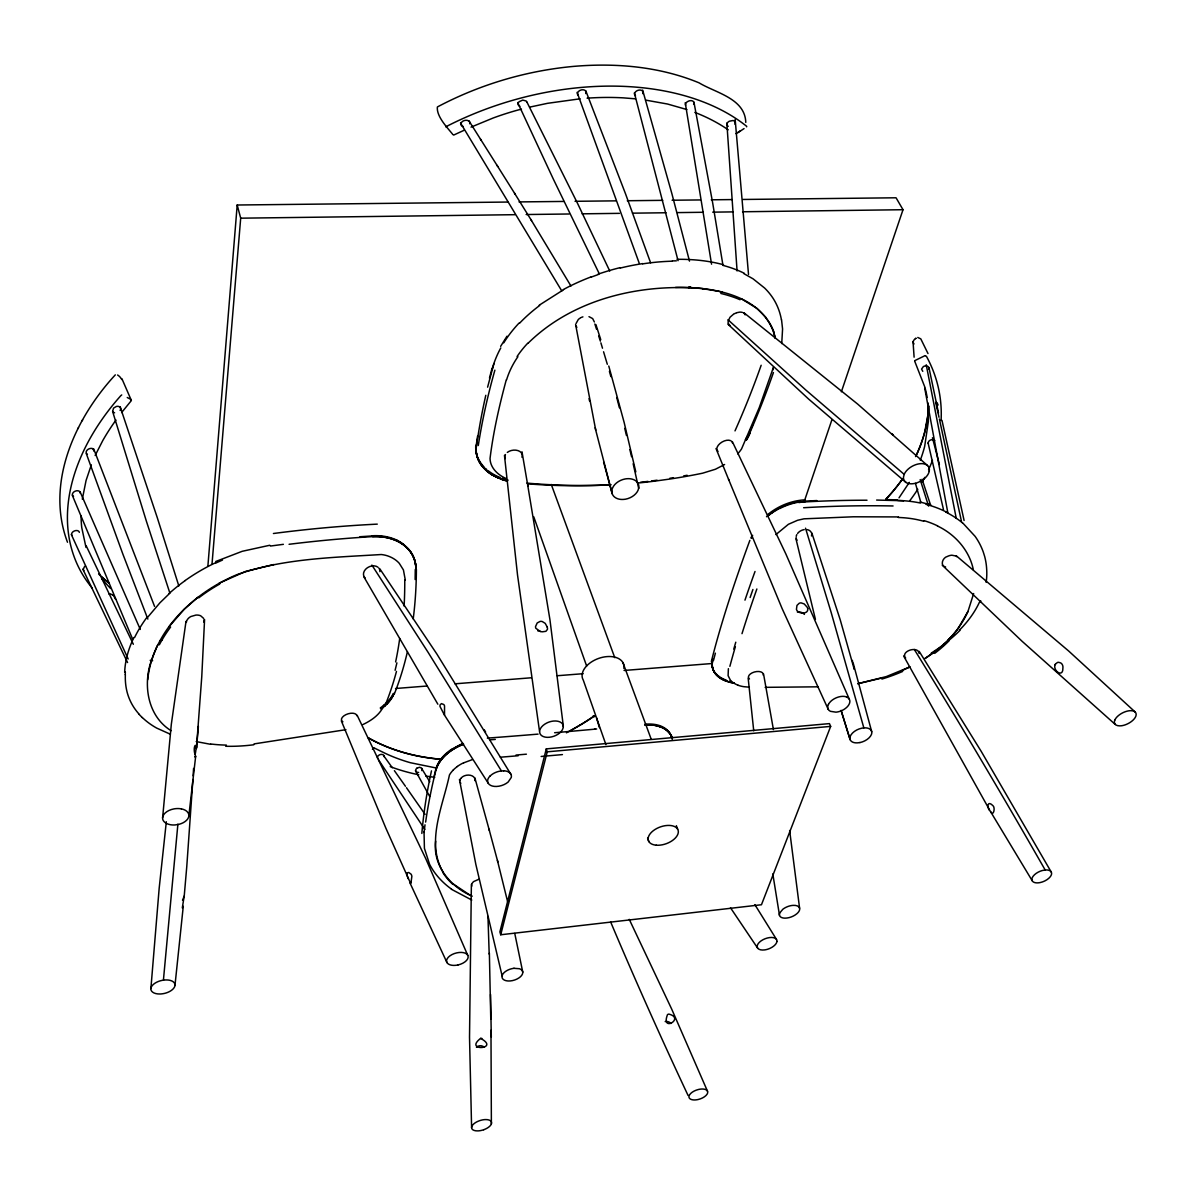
<?xml version="1.0" encoding="UTF-8"?>
<svg xmlns="http://www.w3.org/2000/svg" width="1196" height="1196" viewBox="0 0 1196 1196"><rect width="100%" height="100%" fill="white"/><g stroke="black" fill="none" stroke-linecap="round" stroke-linejoin="round"><path stroke-width="1.5" d="M483.722 1129.727A10.854 5.292 -16.3 0 0 489.897 1126.079A10.555 5.143 -16.3 0 0 491.377 1123.881L490.973 1030.249M853.884 668.071L840.16 619.588L811.77 532.788M415.132 579.522L415.266 569.475M471.374 884.322L469.52 1037.246L471.598 1127.649A9.777 4.754 -16.3 0 0 477.966 1130.893A10.316 5.023 -16.3 0 0 482.765 1130.041L483.722 1129.727M125.236 674.604L125.356 672.047M195.202 754.302C198.342 738.769 191.42 746.095 195.666 756.335L188.848 815.777M204.576 619.573L201.765 676.697L196.428 748.561M151.369 660.491C142.713 684.949 147.661 716.24 171.088 730.681M192.9 779.523L186.77 866.592L184.214 896.193L182.525 900.229M193.124 775.815L193.573 768.43M424.027 831.728L424.416 848.353L429.558 864.245A122.799 82.584 -12.3 0 0 436.136 874.515A123.068 83.122 -13.5 0 0 441.683 880.779A123.278 84.333 -16 0 0 451.58 889.166M150.89 988.554L159.173 888.284L166.319 821.757M162.611 817.825L171.312 724.328L186.008 621.367M207.895 566.037L237.197 205.009L507.837 202.049M453.284 770.03L452.387 770.972A30.349 20.855 -8.1 0 0 449.427 775.038C442.983 805.895 425.477 842.492 443.208 872.467M211.991 564.333L240.695 218.18L237.197 205.009M196.488 748.023L198.386 726.45M183.96 896.955L184.199 896.073L182.3 907.913M183.272 906.269L174.975 985.429M435.673 841.192C432.474 865.545 450.832 887.193 472.241 896.178M781.736 343.566L782.573 329.035L781.556 319.795M147.676 679.791C152.744 630.83 193.603 592.827 237.017 574.618C283.048 558.487 333.056 557.515 381.285 554.525A34.28 25.804 -24.8 0 1 387.474 555.841L388.879 556.349A38.691 28.898 -23.9 0 1 394.067 558.936A38.108 28.39 -23.4 0 1 399.3 563.361L403.426 569.954L405.295 580.045M424.042 832.461L425.014 824.792M539.59 731.788L517.524 574.992L504.458 455.362M1054.842 665.395C1053.497 671.405 1063.124 677.624 1062.87 668.37C1063.349 665.918 1062.168 662.838 1059.417 662.524C1057.189 660.745 1053.93 666.74 1055.276 664.258M476.412 446.033L476.412 446.003A54.762 37.495 -9.7 0 0 507.478 480.956M476.217 445.375L477.593 436.002M82.315 499.151L86.067 480.478L91.33 464.855M919.141 653.465C918.289 645.362 899.945 651.192 905.656 658.069M990.677 811.845C993.502 816.988 995.595 807.345 992.8 805.536C986.939 799.69 986.73 808.391 990.423 811.411L1032.208 880.734A11.257 5.606 -24.3 0 0 1035.093 882.663A10.914 5.427 -24.3 0 0 1040.176 882.558A10.136 5.038 -24.3 0 0 1050.223 876.788A10.704 5.322 -24.3 0 0 1051.583 873.708L1051.583 873.155A11.257 5.606 -24.2 0 0 1048.444 870.195A10.943 5.457 -24.3 0 0 1045.184 870L1042.359 870.509A10.121 5.038 -24.3 0 0 1033.254 876.085A10.719 5.337 -24.3 0 0 1031.924 879.733L1032.208 880.734M491.377 1123.881L491.526 1122.356A9.747 4.739 -16.4 0 0 485.232 1119.576A10.33 5.023 -16.4 0 0 479.432 1120.742L477.593 1121.489A10.854 5.277 -16.4 0 0 473.227 1124.419A10.51 5.113 -16.4 0 0 471.583 1127.664M926.153 425.881L926.795 422.607A218.165 162.641 -10.9 0 0 928.694 406.132M973.649 593.545L967.968 611.455L958.37 628.035M195.666 756.335L195.292 757.337L194.873 756.605M728.095 321.111L730.038 317.224L733.447 314.264M913.325 341.338L913.161 342.534A4.44 3.199 -34.4 0 1 916.136 338.199L915.493 338.603M395.114 670.313L396.893 662.853M728.379 668.684L728.11 675.665L730.412 680.195A34.026 18.209 -14.7 0 0 734.09 683.245A34.564 18.389 -14.4 0 0 737.932 685.159M433.744 777.759L435.688 769.761A46.599 32.202 -7.8 0 1 446.272 753.345A47.078 32.083 -9.2 0 1 452.312 748.801M487.609 387.175L493.903 363.539A150.532 106.22 -10.6 0 1 500.78 347.931M712.592 659.624L712.547 659.818A47.93 26.462 -16.7 0 0 712.966 669.132L713.01 669.267A47.9 26.417 -16 0 0 713.922 671.21L713.982 671.345A47.436 26.252 -14.6 0 0 734.389 683.11M546.288 748.89L499.883 931.908L500.72 934.764L761.463 904.744L830.667 726.391L829.441 723.61L546.288 748.89L547.245 751.821L500.72 934.764M713.519 660.356L715.387 653.18M489.478 378.086L492.079 368.159M506.267 379.85C499.285 405.668 493.32 431.891 490.046 458.442C490.151 467.83 497.94 475.021 506.058 478.475M638.664 488.372L637.991 490.42A13.47 9.164 -21.9 0 1 625.628 499.166L624.297 499.345A14.337 9.762 -21.9 0 1 618.108 498.882A15.07 10.271 -21.9 0 1 613.055 495.428A14.651 9.972 -21.9 0 1 612.247 488.835L612.651 487.804A13.5 9.194 -21.9 0 1 625.089 478.968A14.262 9.718 -21.9 0 1 632.639 479.282A15.025 10.226 -21.9 0 1 637.662 482.795A14.696 10.002 -21.9 0 1 638.679 488.372L633.162 463.719M776.952 941.431L776.623 942.598A10.689 5.532 -20.6 0 1 770.299 948.204A10.345 5.352 -20.6 0 1 764.558 949.923A10.181 5.262 -20.6 0 1 757.188 946.126A10.555 5.457 -20.6 0 1 771.45 937.455A10.151 5.247 -20.6 0 1 776.937 941.431M733.776 649.084L735.779 642.207M737.693 453.837A34.535 19.734 -30.3 0 0 741.55 448.919L759.266 407.567L773.513 367.142M576.068 323.488L578.266 319.556A9.164 6.533 -13.5 0 1 580.374 317.986M492.289 368.861L493.918 363.569M203.903 622.219L204.112 619.633M772.616 370.177L773.319 367.934M929.232 471.239A13.096 8.327 -27.6 0 0 922.953 463.704A13.814 8.776 -27.5 0 0 916.854 464.332L915.583 464.736A14.546 9.239 -27.5 0 0 906.762 470.491A14.143 8.985 -27.5 0 0 904.191 474.378L903.458 477.264A13.066 8.297 -27.5 0 0 909.962 483.752A13.844 8.806 -27.5 0 0 917.257 482.721L919.724 481.674A14.546 9.254 -27.5 0 0 926.033 477.025A14.098 8.955 -27.5 0 0 929.247 471.239M804.28 501.393L831.803 420.08M841.371 391.795L903.01 209.719L896.058 197.789L743.015 199.463M750.131 597.492L752.912 589.479M411.005 882.588L411.858 876.429A5.038 3.513 -84.7 0 0 411.14 874.231L408.763 872.482L407.163 872.886A4.799 2.467 54.1 0 0 406.73 873.992M513.951 968.312L519.438 968.73A11.093 5.92 -17 0 1 522.458 974.007A10.629 5.681 -17 0 1 506.058 980.705A11.123 5.935 -17 0 1 502.111 975.816L502.604 974.531A10.644 5.681 -17 0 1 507.896 970.076A10.45 5.576 -17 0 1 512.89 968.476A10.644 5.681 -17 0 1 514.056 968.282M914.656 361.087L924.777 386.936A173.659 128.331 -11.8 0 1 927.169 397.491M749.234 432.982L752.493 425.372M980.78 600.885L980.137 602.365M749.488 433.61L749.503 433.58A1982.161 1248.759 1.7 0 0 773.438 372.524M745.781 122.381C745.003 98.401 715.686 92.929 699.092 82.853C659.534 66.483 615.761 62.745 573.407 66.408C525.986 70.788 479.447 84.647 437.362 106.967C436.361 116.251 446.93 127.18 452.551 134.146M383.916 705.281C380.268 714.446 371.597 720.426 362.986 724.507M915.553 456.603L917.84 451.714M115.309 374.856C74.989 418.436 45.209 483.274 67.499 542.251M155.644 649.264L157.827 644.734M95.157 455.497L102.736 440.636A217.104 146.555 -27.6 0 1 115.982 420.065M967.968 611.455C959.087 631.443 942.807 647.126 924.583 658.727M78.024 428.542L78.473 427.675M82.15 420.723L82.599 419.901M779.717 912.982L782.842 909.259A10.914 5.726 -21.1 0 1 788.089 906.433A10.824 5.681 -21.1 0 1 793.083 905.372A10.39 5.442 -21.1 0 1 799.69 909.394A10.495 5.502 -21.1 0 1 796.865 913.714A10.854 5.696 -21.1 0 1 786.968 918.02L785.039 918.154A10.39 5.442 -21.1 0 1 779.956 916.3A10.196 5.352 -21.1 0 1 779.508 913.624A10.39 5.442 -21.1 0 1 779.702 912.937M909.349 482.362L899.003 497.85M500.631 346.362L506.984 336.226M168.98 626.764L184.184 609.287L197.923 597.267M147.557 617.405L159.905 602.829L169.428 593.59M775.905 534.582L788.403 524.297L797.553 520.29L803.966 518.825L853.271 516.792L898.48 516.926M948.009 640.129L951.209 636.78M527.885 343.416C573.108 298.716 640.862 283.123 702.785 288.625M372.434 749.324L373.825 748.038M381.868 708.555L387.19 703.711M445.854 126.926L446.601 126.387A240.426 153.791 -16.4 0 1 746.693 126.328L746.648 126.836M121.738 394.934L120.751 395.741A228.899 154.643 -27.6 0 0 92.271 588.148M539.217 305.204L563.555 289.716M933.478 652.627L925.151 658.368M944.122 644.614L931.206 653.151M736.003 133.668L740.1 130.947M737.962 132.636L744.047 128.6M771.988 512.86L779.643 508.24M594.591 729.052L595.429 728.678M724.612 464.511L715.417 469.251L702.71 473.168A725.972 642.641 59.5 0 1 669.85 479.043L658.757 480.583A705.431 626.435 63.3 0 1 638.036 483.02M667.622 1014.358C660.102 1033.045 685.801 1018.2 668.654 1014.044M416.746 768.251L419.602 767.249L421.874 768.355A3.319 2.467 -20.6 0 1 421.784 770.598M570.627 730.592L574.065 728.693A210.406 164.33 -24.1 0 0 579.97 725.15L566.426 732.834M452.447 748.905L459.399 745.123A47.406 31.29 -10.4 0 1 463.121 743.464M219.122 583.229L245.658 571.389L273.869 564.527M734.075 313.89L736.332 312.859M909.394 667.114L886.236 676.607L858.19 683.589M910.021 666.86L901.993 670.612M410.587 883.336L385.919 828.29L341.338 720.889M464.362 130.155L453.747 135.043A1.764 1.719 60.3 0 1 453.269 134.834L453.06 134.685M914.955 360.549L925.076 355.631M471.015 127.135L493.096 118.03A195.292 126.372 -16.4 0 1 518.212 109.972L521.471 109.165M215.968 562.957L222.486 560.057M463.734 762.824L472.3 759.624M215.699 561.507L242.19 551.311L269.788 545.256M463.286 743.837L463.031 743.942A46.928 32.098 -10.6 0 0 435.897 770.299A972.752 593.291 -22.1 0 0 425.641 822.086M590.929 277.203L598.179 274.572M736.781 312.709L739.532 312.156A8.776 5.487 -28.6 0 1 742.522 312.485M881.542 678.102L857.652 683.753M480.613 1038.397C463.211 1051.762 500.915 1049.266 480.613 1038.397L481.868 1038.412M529.649 107.132L547.529 103.319L580.12 98.805M478.744 879.329L473.706 881.542A7.879 5.098 -11.8 0 0 471.792 884.278L471.792 886.176M683.634 475.933L687.117 475.26M345.928 729.68L254.015 743.912M859.939 742.581A11.362 6.458 -23.5 0 0 871.421 734.494A11.526 6.563 -23.5 0 0 871.241 730.487A11.915 6.787 -23.5 0 0 863.841 727.886L861.733 728.2A11.302 6.443 -23.5 0 0 851.029 734.852A11.766 6.698 -23.5 0 0 859.954 742.522M270.386 546.049L283.377 544.33M690.361 287.19L688.253 287.444A5.472 3.453 -16.1 0 0 690.78 287.07M163.418 980.152L165.781 979.943A11.571 6.354 -11.6 0 1 174.9 984.114L174.99 984.757A12.319 6.757 -11.5 0 1 173.779 988.15A12.962 7.116 -11.5 0 1 169.159 991.738A12.588 6.907 -11.5 0 1 161.311 993.921L160.144 993.996A11.601 6.354 -11.5 0 1 150.98 989.869A12.259 6.728 -11.6 0 1 152.056 985.833A12.917 7.086 -11.6 0 1 156.706 982.215A12.618 6.922 -11.6 0 1 163.418 980.152A3967.401 12.124 -84.9 0 1 177.89 824.179M852.18 660.371L852.688 661.328M547.245 751.821L830.667 726.391M516.014 755.05L526.404 754.183M395.517 688.507L427.107 686.011M454.973 683.813L531.159 677.788M557.172 675.74L583.185 673.692M624.058 670.463L711.396 663.571M490.211 739.816L495.294 739.427M359.921 536.735L372.434 535.928M805.117 501.124L816.853 500.556M490.136 776.01A12.453 7.475 -17.3 0 1 496.818 771.973A12.394 7.445 -17.3 0 1 501.408 770.942L503.74 770.867M817.929 686.818L765.141 687.341M672.421 260.907L676.353 260.833M240.695 218.18L514.953 214.682M526.15 214.533L569.057 213.994M582.123 213.83L619.423 213.351M632.49 213.172L666.067 212.753M677.265 212.604L703.383 212.275M712.711 212.155L733.238 211.886M742.567 211.767L903.01 209.719M519.034 201.915L563.839 201.436M575.037 201.302L616.09 200.853M627.287 200.734L662.748 200.345M672.092 200.24L700.079 199.941M711.276 199.807L731.817 199.583M917.766 337.466L920.785 338.857L928.006 353.568M675.516 287.429C713.025 286.487 765.455 295.292 775.337 338.378M876.623 500.063L903.608 500.735L897.628 500.436M886.087 499.599L897.419 499.853M749.399 687.177L743.942 686.698A30.573 16.041 -13.6 0 1 738.993 685.562L737.902 685.188M374.288 748.023L381.793 751.671A194.948 151.429 -24.2 0 0 410.407 762.719L436.465 768.041M635.495 98.834L623.37 97.863A216.356 138.796 -16.5 0 0 587.087 98.177M645.616 100.105L667.503 104.022L686.923 109.569M210.586 744.301L196.204 741.58M716.853 290.867L722.16 292.108M151.159 660.312L152.639 660.67A5.083 3.005 -22.1 0 0 150.173 660.327M588.985 316.656L592.648 318.57L594.367 321.978M920.113 502.021L930.802 504.891M945.632 567.024C939.593 565.723 942.657 557.515 947.382 556.454A8.671 6.025 -25.9 0 1 951.867 555.213L955.798 555.976A7.774 5.382 -25.5 0 1 956.755 556.663M694.816 112.409L697.791 113.56A228.032 145.733 -16.4 0 1 728.2 129.796M169.996 734.06L156.736 728.11A142.698 85.992 -22.5 0 1 142.324 717.525M471.792 900.035L451.43 889.286M925.569 355.795L926.511 356.453A215.803 159.726 -10.9 0 1 941.088 420.544M463.286 126.567L461.805 125.894A4.336 3.035 -15.2 0 1 461.372 122.56L462.389 121.514A4.649 3.244 -15.2 0 1 467.86 120.542L469.071 121.245A4.336 3.035 -15.2 0 1 469.654 123.756M741.326 298.776L756.978 308.374L765.814 317.314M492.034 474.722L499.3 478.37M470.163 895.221L453.224 883.994M937.455 525.986C955.126 534.328 969.522 550.474 973.38 569.909M743.912 273.675L753.076 278.832L764.603 288.027A152.385 93.707 -24.1 0 1 773.393 298.806A152.176 93.796 -26.5 0 1 777.579 306.819A151.862 93.438 -27.6 0 1 781.422 319.84M127.254 397.506L130.738 399.359M730.233 325.626L729.111 324.804M368.129 737.768L370.895 739.337A196.682 153.507 -24.1 0 0 402.2 752.075A194.335 151.653 -24.1 0 0 423.429 756.993A197.534 154.254 -24.2 0 0 440.935 759.221M519.826 106.235L518.66 105.457A4.41 3.095 -17.1 0 1 519.139 101.705L522.772 100.075L526.15 101.017A4.425 3.095 -17.1 0 1 526.763 101.989M743.897 312.724L857.652 404.069L927.528 465.558M906.105 482.496L808.631 399.075L727.841 324.116M956.142 555.677L1068.596 650.953L1135.318 712.143M904.191 474.378L805.88 390.075L727.945 319.736M1115.27 724.447L1022.072 641.265L942.254 565.215M87.413 454.33L86.501 453.523A4.231 2.975 -22.2 0 1 87.951 449.427A4.231 2.975 -22.2 0 1 93.153 448.859M891.827 433.685L893.188 434.91M962.496 522.697L975.129 536.376A131.455 90.776 -16.3 0 1 983.306 552.118L984.622 556.319A130.484 89.864 -13.1 0 1 986.67 569.176A129.617 89.506 -10.8 0 1 986.162 582.377M594.696 716.598L594.382 716.299A3.797 0.942 59.2 0 0 593.844 715.956A3.827 0.942 59.3 0 0 593.395 716.135L593.395 716.688A220.856 172.538 -24.1 0 1 580.15 725.18M98.625 574.005L103.379 578.475A244.971 167.305 -27.5 0 0 108.388 582.721M922.774 371.343L921.578 369.071L923.327 366.619A3.693 2.721 -17.3 0 1 927.319 366.14L928.29 366.753A3.962 2.915 -17.3 0 1 928.814 369.13M715.118 672.855L718.676 676.338M110.63 588.537L103.783 581.211A184.064 124.01 -26.8 0 1 101.57 578.475M669.969 733.582L666.531 730.038A46.21 27.314 -28.5 0 0 661.911 727.392L656.395 725.598A46.345 26.82 -26.8 0 0 644.674 725.015M139.229 714.475L142.234 717.585M93.034 448.874L94.11 451.281M483.498 467.382L481.106 464.676A54.298 37.599 -8 0 1 476.292 445.375M444.523 715.148L444.538 705.864A5.487 3.274 -82.6 0 0 443.761 704.504L441.414 703.622L440.113 704.907A5.218 2.841 54.8 0 0 440.023 706.522L444.404 714.984L488.327 783.335M383.602 755.618L392.288 767.727M728.827 324.49L728.02 322.173M394.381 770.658L405.459 786.28M406.461 787.701L425.118 814.416M113.231 595.264L109.972 593.739A3.797 2.482 -22.6 0 0 108.911 593.993M203.694 618.452L200.674 615.791A9.628 6.952 -18.2 0 0 195.92 615.073L190.882 616.523A8.566 6.159 -18.4 0 0 188.206 618.556A8.372 5.995 -18.7 0 0 186.352 622.413M379.865 568.892L436.989 654.212L511.066 774.589M757.681 948.174L730.502 907.779M424.849 829.426L378.504 759.789M371.896 565.08L428.138 652.403L501.408 770.942M919.186 651.372L981.258 751.447L1051.299 872.138M480.478 139.155L497.73 166.468M468.996 120.901L481.136 140.186M497.028 165.347L515.237 194.305M530.815 219.436L570.941 285.994M561.791 290.957L460.49 122.934M514.489 193.139L531.562 220.632M754.87 904.654L776.473 939.383M421.65 768.445L429.768 781.795M437.841 704.175L363.883 576.846M596.565 717.899L599.42 727.661M484.32 729.874L485.606 732.057M83.87 570.552L83.212 569.431L84.363 566.859A3.947 2.616 -22 0 1 85.514 566.082M989.6 810.006L903.623 655.976M415.401 770.673L429.723 796.491M113.037 594.562L115.593 599.301M526.943 102.109L577.504 203.29L609.766 271.044M599.301 273.824L553.285 178.996L517.659 102.512M127.553 662.539L82.853 569.147M732.46 441.877L785.832 553.898L849.339 699.256M357.185 715.328L425.851 858.863L467.756 955.365M86.247 545.929L133.339 644.285M629.26 919.35L671.689 1009.095L707.524 1091.275M128.166 658.996L71.297 534.448M446.945 962.511L409.899 882.768M828.29 709.452L782.064 608.45L728.514 479.222M131.126 399.927L131.231 400.152A1.659 1.465 38.2 0 1 131.336 400.6L124.743 408.703A217.104 146.555 -27.6 0 0 121.633 412.56M80.087 491.795L140.291 629.425M132.592 639.053L72.298 495.264M131.231 400.152L121.962 378.818M408.015 878.582L406.73 873.992M716 448.515L728.887 480.119M93.617 448.709L154.568 606.402M147.856 619.08L122.859 554.092L86.306 453.613M585.786 90.806L625.508 193.767L650.594 262.761M639.202 263.15L577.1 92.361M622.937 662.614L651.117 738.979M551.281 484.455L614.774 657.68M676.353 825.659L677.639 829.157M533.745 516.777L586.638 666.023M647.619 838.097L648.86 841.61M605.924 744.645L583.274 680.105A21.752 13.604 -19.8 0 1 600.646 657.77A21.752 13.604 -19.8 0 1 623.908 668.489M120.153 406.745L157.199 517.42L178.832 585.95M169.892 593.141L146.435 521.351L112.588 411.379M922.086 479.252L930.413 504.592M595.907 324.579L600.766 339.694M920.187 479.596L928.574 506.117M594.861 323.981L596.505 329.139M598.703 335.986L600.347 341.144M805.536 528.198L831.22 612.651L863.841 727.886M841.072 710.364L850.162 739.771M841.177 710.708L849.967 739.143M85.992 547.439L81.747 527.586A205.682 139.02 -27.3 0 1 81.074 515.76M773.558 331.501L775.262 338.005M600.885 342.848L602.5 348.215M603.561 351.774L607.314 364.272M547.32 627.212L545.212 623.37L542.281 621.546A5.352 5.038 57.2 0 0 540.099 621.427L537.198 622.952L535.539 626.584A5.621 4.709 -22.2 0 0 535.853 628.289L540.308 631.503A5.965 2.945 12.2 0 0 542.55 631.787L545.914 631.309L547.424 629.395A5.576 3.244 55.3 0 0 547.26 627.197M915.448 483.348L920.785 502.245M642.641 90.104L671.883 193.662L689.494 261.132M608.779 366.021L624.163 422.517L635.809 471.912M678.057 260.713L634.358 92.914M609.407 371.373L610.872 376.605M489.403 830.607L474.917 777.983M853.062 662.629L871.705 731.698M377.697 758.443L377.458 757.561A3.319 2.482 -19.6 0 1 378.579 755.424L379.685 754.751A3.543 2.661 -19.6 0 1 383.632 755.199L384.14 756.007A3.319 2.482 -19.6 0 1 384.215 756.769M575.605 324.535L595.743 430.201L611.963 492.812M497.416 860.417L507.582 901.545M603.591 462L612.203 493.739M489.015 829.187L497.835 861.957M932.446 437.721L939.398 464.511M616.732 397.52L619.408 407.806M815.433 619.408L795.998 538.977M502.096 975.816L475.844 864.394L459.443 779.478M624.746 428.392L626.45 435.464M629.858 449.606L631.563 456.663M943.48 509.571L928.081 442.924M941.985 420.409L964.096 520.484M935.795 402.888L939.01 417.24M939.398 419.034L961.494 521.576M929.023 367.949L938.516 413.098M589.03 398.552L589.523 400.914M595.219 427.734L595.743 430.201M514.758 933.433L522.772 972.154M807.763 608.734C808.586 613.877 800.423 614.086 797.657 611.335A5.397 4.814 -24.5 0 1 796.446 609.302L796.97 605.415L799.167 603.307A5.158 4.709 62.6 0 1 801.156 602.889L804.22 603.95L807.091 607.12A5.412 2.87 48 0 1 807.763 608.734M926.227 364.765L956.277 518.451M947.845 512.845L924.717 388.117M693.949 102.183L712.652 202.782L722.967 265.333M711.56 264.196L685.233 102.707M789.644 830.532L799.601 908.272M763.541 673.901L773.423 729.575M527.675 484.933L549.951 619.782L563.301 725.852M521.994 451.804L527.885 486.114M772.81 873.887L779.493 915.344M789.808 831.504L789.913 832.79M938.083 405.025L937.111 402.798A3.693 2.676 -16.8 0 0 936.049 402.364M753.734 730.816L748.158 678.147M735.151 119.346L748.517 274.437M737.08 270.939L726.839 123.024M196.503 747.53L196.413 746.289M913.086 342.325L914.103 357.17M927.902 402.843L928.395 421.351L924.687 446.287A193.438 142.892 -11.2 0 1 920.262 460.236M487.953 916.42L489.194 954.124M489.373 953.182L490.779 1019.261M490.539 994.459L491.302 1036.917M112.693 411.215L113.56 408.105L116.386 406.461A4.096 2.93 -23.1 0 1 119.51 406.834L120.348 407.687A4.395 3.14 -23.1 0 1 120.108 410.482M415.924 569.057L415.924 568.788A53.073 39.109 -21.9 0 0 372.659 536.615A932.701 555.632 -20.5 0 0 289.073 544.285M181.373 808.885A13.59 8.223 -11.1 0 0 173.883 808.915A12.648 7.654 -11.1 0 0 162.925 816.195A13.335 8.073 -11.1 0 0 163.06 820.142L163.463 820.86A14.038 8.492 -11.2 0 0 170.176 824.672A13.649 8.252 -11.2 0 0 175.079 824.941L178.892 824.343A12.603 7.625 -11.2 0 0 188.519 817.391A13.35 8.073 -11.1 0 0 188.041 812.757L186.935 811.441A14.038 8.492 -11.1 0 0 181.373 808.885M411.005 882.409A5.397 0.777 -80.7 0 1 410.602 883.261M139.334 714.416A141.591 86.486 -25.4 0 1 131.934 704.175A140.62 86.007 -27.5 0 1 127.18 692.409A139.947 85.26 -28.7 0 1 125.356 674.574M215.788 562.643A142.623 102.198 -21.4 0 0 196.951 572.764A142.907 100.972 -21.6 0 0 185.201 580.509M169.174 593.44A143.101 98.012 -22.4 0 1 185.245 580.553M134.58 637.528A141.696 89.79 -25.8 0 1 146.959 617.285M124.683 672.212A140.366 86.994 -27.3 0 1 133.862 637.543M372.39 536.167A53.087 39.259 -20.8 0 1 415.999 568.728M372.464 535.763A52.564 39.812 -25 0 1 397.236 540.353M273.421 533.506A929.726 566.082 -20.9 0 1 377.278 524.132M372.659 536.69A52.938 38.945 -23.7 0 1 410.961 552.462L411.125 552.642A53.446 39.393 -21.9 0 1 412.725 555.393L412.829 555.602A53.491 39.393 -21 0 1 415.879 568.803A53.461 39.498 -19.6 0 0 412.725 555.333A53.491 39.573 -20.9 0 0 408.897 549.442L403.665 544.449A53.102 39.722 -23.6 0 0 397.251 540.338M416.387 569.341A631.877 352.656 51.8 0 1 413.218 618.885M407.417 651.7A631.877 352.656 51.8 0 1 394.381 693.844M393.379 693.411A50.382 25.37 -16.6 0 1 380.238 708.017M394.172 693.366A50.77 28.39 -14.4 0 1 387.355 703.741M393.634 693.889A50.396 26.267 -17.1 0 1 380.941 708.72M393.723 693.889A50.411 26.551 -17 0 1 381.061 708.869M162.387 639.77A5.113 2.721 -19.8 0 1 160.219 640.488M404.756 579.716A649.279 355.332 52.1 0 1 404.113 606.088M399.703 638.515A628.289 352.312 50.2 0 1 395.622 661.911M396.474 671.405A645.212 359.353 51.3 0 1 384.843 706.103M226.403 745.108A119.002 63.567 -16.1 0 1 210.84 744.002M253.821 744.764A117.567 62.177 -15.9 0 1 225.685 746.259M151.533 660.476A131.276 80.566 -28.1 0 1 155.839 649.249M159.352 644.764A138.003 84.811 -27.9 0 1 170.594 627.063M198.715 597.88A124.01 85.604 -22.6 0 1 219.705 584.037M378.833 568.085A8.551 6.414 -24.8 0 1 379.88 571.658M365.258 578.012A8.551 6.414 -24.8 0 1 364.406 577.115M364.062 576.577A8.551 6.414 -24.8 0 1 367.381 567.756A8.551 6.414 -24.8 0 1 377.906 567.188M342.908 721.816A8.028 4.201 -17.4 0 1 341.652 720.59M341.503 720.201A8.028 4.201 -17.4 0 1 348.23 713.758A8.028 4.201 -17.4 0 1 356.901 715.746M503.68 770.792A11.945 7.176 -17.3 0 1 510.273 773.319M510.303 773.393A11.691 7.027 -17.3 0 1 511.38 776.727A11.945 7.176 -17.3 0 1 511.23 777.52L508.18 782.005A12.528 7.52 -17.3 0 1 496.49 786.46A11.915 7.161 -17.3 0 1 490.061 775.98M71.984 535.434A4.051 2.736 -21.7 0 1 74.391 530.949A4.051 2.736 -21.7 0 1 79.34 532.384M73.539 496.4A4.111 2.841 -21.8 0 1 74.929 491.272A4.111 2.841 -21.8 0 1 80.267 493.23M114.607 412.799A4.096 2.945 -23.1 0 1 113.5 412.291M108.716 582.871A244.806 167.156 -27.5 0 1 103.349 578.356A234.012 159.771 -27.5 0 1 101.511 576.711M117.582 375.006A4.963 2.003 47.7 0 1 120.99 378.265M121.394 378.908A4.963 2.003 47.7 0 1 121.723 379.506M539.605 731.788A12.005 7.34 -18.5 0 0 547.095 737.349A12.483 7.639 -18.5 0 0 563.241 726.63M539.785 730.233A12.648 7.744 -18.5 0 1 546.736 723.027A12.229 7.49 -18.5 0 1 553.628 721.039A12.05 7.37 -18.5 0 1 563.331 726.6M537.751 630.83A6.174 4.44 20.1 0 1 540.398 631.428M478.28 445.54A1267.79 714.999 -25.5 0 1 494.89 370.147M508.031 480.089A54.792 37.898 -6.4 0 1 502.006 478.236M500.078 477.503A54.792 37.898 -6.4 0 1 488.207 470.746M486.772 469.565A54.792 37.898 -6.4 0 1 485.412 468.339M484.126 467.053A54.792 37.898 -6.4 0 1 475.769 445.39M507.508 480.792A54.747 37.644 -8.6 0 1 476.158 446.033M598.015 274.183A150.756 90.089 -16.3 0 1 620.171 267.635M563.376 289.537A151.817 95.441 -16 0 1 590.824 276.994M620.246 268.068A149.829 86.127 -16.2 0 1 642.73 263.598M642.701 263.868A149.156 83.75 -15.9 0 1 672.302 261.191M503.74 342.818A151.13 105.711 -11.7 0 1 519.064 323.055M519.542 323.249A151.892 103.409 -13.6 0 1 539.65 305.503M722.833 265.348A150.875 89.087 -18.4 0 1 744.361 273.331M677.041 259.323A149.485 86.142 -16.9 0 1 723.475 264.735M749.668 432.952A53.671 33.099 -29.3 0 1 748.965 434.611M748.173 436.286A53.671 33.099 -29.3 0 1 746.319 439.65M761.164 365.258A1974.447 1247.727 0.7 0 1 735.002 430.889M746.304 440.203A53.656 32.591 -28.9 0 0 749.728 433.595A53.506 31.619 -28.5 0 1 746.229 440.143M673.438 477.697A703.831 624.432 60.4 0 1 669.82 478.28M657.097 480.194A703.831 624.432 60.4 0 1 651.626 480.927M647.963 481.39A703.831 624.432 60.4 0 1 640.622 482.242M610.992 484.739A703.831 624.432 60.4 0 1 527.899 483.842M610.603 484.873A705.431 626.435 63.3 0 1 591.078 485.412L579.641 485.456A722.01 639.038 61.4 0 1 526.898 483.109M476.516 446.003A1275.684 724.447 -25.2 0 1 485.8 395.308M517.091 356.498A127.254 88.668 -10.9 0 1 527.63 343.312M506.581 379.865A125.819 87.981 -10.5 0 1 517.883 356.722M702.635 288.834A139.424 78.488 -16.7 0 1 716.688 291.047M720.829 293.454A146.525 82.718 -16.8 0 1 740.07 299.733M765.604 317.433A131.425 79.669 -24.9 0 1 773.692 331.442M743.688 313.053A8.97 5.636 -28.9 0 1 745.123 314.877M718.034 451.415A8.581 4.919 -29.9 0 1 719.932 443.537A8.581 4.919 -29.9 0 1 730.547 440.621M731.444 441.175A8.581 4.919 -29.9 0 1 732.4 442.834M507.313 452.417A8.806 5.995 -8.6 0 1 517.988 450.608A8.806 5.995 -8.6 0 1 521.919 457.201M505.175 458.621A8.806 5.995 -8.6 0 1 505.445 454.525M576.861 327.39A10.226 7.326 -13.2 0 1 576.263 326.179M581.181 317.538A8.925 6.354 -13.6 0 1 582.915 316.865M507.418 481.106A55.21 39.528 -11.8 0 1 501.199 479.237M491.975 474.767A55.046 38.616 -10.1 0 1 487.265 471.374M747.395 436.301A53.132 30.483 -30.5 0 1 745.437 439.59M846.544 697.014A12.124 7.056 -23.4 0 1 849.489 703.442L848.682 705.027A11.646 6.772 -23.5 0 1 842.358 710.334A11.437 6.653 -23.5 0 1 836.976 712.039A11.676 6.787 -23.5 0 1 835.869 712.158L830.413 711.321A12.244 7.131 -23.5 0 1 828.409 704.399M828.424 704.444A11.646 6.787 -23.5 0 1 846.589 696.924M797.373 612.053A5.965 4.365 16.6 0 1 804.415 614.4M578.012 95.232A4.455 3.095 -18.9 0 1 581.435 89.879A4.455 3.095 -18.9 0 1 585.726 93.557M635.539 95.874A4.425 3.035 -20.3 0 1 635.554 91.823A4.425 3.035 -20.3 0 1 641.011 90.163A4.425 3.035 -20.3 0 1 642.79 93.662M685.577 105.353A4.336 2.93 -21.4 0 1 687.401 101.69L688.971 100.942A4.35 2.93 -21.4 0 1 693.067 101.286A4.35 2.93 -21.4 0 1 693.605 104.261M734.897 124.175A4.216 2.781 -21.9 0 0 735.286 123.308L734.613 121.17L733.073 120.512L729.291 121.23A4.216 2.781 -21.9 0 0 726.914 124.444L727.243 125.46A4.515 2.975 -21.9 0 0 728.259 126.283M476.471 1047.337A4.993 4.141 5.7 0 1 484.26 1047.218M435.748 769.761A47.063 31.006 -10.5 0 1 463.6 744.136M421.844 833.448A970.808 600.063 -21.2 0 1 431.487 770.852M435.852 770.299A47.048 31.44 -10.6 0 1 463.345 744.286M596.669 728.992A481.435 33.025 -3.7 0 1 554.615 732.729M538.051 734.12A481.435 33.025 -3.7 0 1 487.34 738.126M645.018 724.223A46.001 27.254 -31.9 0 1 672.137 739.248M672.421 738.395A45.971 27.942 -29.2 0 0 645.197 724.94A45.956 27.672 -30.1 0 1 672.346 738.5M453.254 770.015A34.25 23.307 -9 0 1 457.41 766.487M457.365 766.457A33.742 22.844 -9.3 0 1 463.674 762.749M518.197 755.752A490.255 39.887 -3.8 0 1 500.377 757.203M562.434 754.586A474.184 27.822 -4.1 0 1 541.145 756.47M452.746 884.293A106.758 72.717 -15 0 1 442.909 872.587M461.252 777.908A7.565 5.203 -8.6 0 1 470.282 775.262A7.565 5.203 -8.6 0 1 474.887 780.644M460.834 783.32A7.565 5.203 -8.6 0 1 460.266 782.423M459.982 780.405A7.565 5.203 -8.6 0 1 460.864 778.372M669.939 733.596A45.583 27.119 -30.5 0 1 672.272 737.842M434.746 777.295A205.308 159.442 -24.2 0 1 425.821 776.04M418.794 774.769A205.308 159.442 -24.2 0 1 390.21 766.636M418.63 772.437A3.319 2.467 -20.6 0 1 415.864 771.106A3.319 2.467 -20.6 0 1 416.851 768.251M579.955 725.105A220.707 172.254 -24.1 0 0 593.306 716.583A3.827 0.957 59.6 0 1 594.681 716.554M439.321 759.146A195.157 152.475 -24.2 0 1 368.368 737.827M688.074 1095.476A4256.848 1759.495 44.3 0 1 610.603 921.862M665.185 1021.593A4.889 3.723 24.4 0 1 670.941 1023.447M914.327 649.488A2944.238 681.884 68.1 0 1 1045.184 870M853.929 668.086A5.532 3.394 75.7 0 1 853.795 669.057M803.637 507.732A848.442 525.104 -17.6 0 1 893.068 505.968M751.073 538.095A50.247 38.063 -25.9 0 1 751.671 536.346M767.548 514.729A50.247 38.063 -25.9 0 1 805.371 499.823M779.807 508.524A49.798 37.106 -25.5 0 1 805.072 501.393M798.898 502.574A49.769 36.493 -24.1 0 1 805.282 501.886A851.208 532.355 -17.8 0 1 867.01 500.227M798.898 502.275A49.769 36.717 -24.4 0 1 805.342 501.587M926.033 504.353A130.902 93.961 -24.7 0 1 945.991 511.843M903.608 500.72A130.409 94.529 -25.6 0 1 920.621 503.082M945.782 512.067A131.56 92.81 -22.3 0 1 962.346 522.802M959.954 630.382A130.543 87.144 -12.5 0 1 943.674 644.315M979.419 602.261A129.258 88.355 -11 0 1 959.446 630.143M730.382 682.213A47.556 26.058 -16.9 0 1 728.753 681.795M727.183 681.316A47.556 26.058 -16.9 0 1 717.241 675.74M716.359 674.843A47.556 26.058 -16.9 0 1 713.085 659.295M734.224 683.215A47.556 26.222 -16 0 1 712.906 659.788M711.351 661.523A540.248 85.977 -63.2 0 1 749.862 540.353M712.457 659.355A47.9 26.282 -17.8 0 0 712.846 668.773A47.93 26.282 -16.8 0 0 715.148 672.84M752.643 535.345A50.621 35.91 -27 0 0 751.477 538.11A50.262 37.48 -24.8 0 1 752.045 536.271M766.501 516.732A50.262 37.48 -24.8 0 1 798.928 501.647M729.874 666.336A552.552 82.225 -63.5 0 1 735.376 646.662M741.998 633.671A533.595 88.205 -62.3 0 1 756.874 588.985M744.959 600.153A547.783 86.396 -62.8 0 1 755.02 571.479M924.104 520.664A110.54 79.624 -24.9 0 1 937.559 525.866M898.301 517.479A109.314 78.996 -25.3 0 1 923.716 521.247M958.504 628.064A121.02 82.464 -10.2 0 1 951.358 636.825M949.205 640.637A127.613 86.755 -10.5 0 1 934.644 653.375M902.651 671.434A113.62 67.2 -15.1 0 1 881.886 679.059M749.488 678.984A7.58 4.022 -13.7 0 1 754.392 672.003A7.58 4.022 -13.7 0 1 763.212 675.097M811.606 533.521A8.103 5.995 -24.5 0 1 811.471 535.987M797.104 540.203A8.103 5.995 -24.5 0 1 796.117 537.512M796.222 536.286A8.103 5.995 -24.5 0 1 796.82 534.627M797.597 533.431A8.103 5.995 -24.5 0 1 804.205 529.619M807.151 529.634A8.103 5.995 -24.5 0 1 811.217 532.399M768.49 515.581A50.486 36.672 -25.8 0 1 772.048 512.92M731.085 681.556A47.093 24.757 -13.5 0 1 729.47 681.152M726.421 680.21A47.093 24.757 -13.5 0 1 723.625 679.089A47.586 25.609 -14.6 0 1 718.811 676.263M932.461 460.415A215.803 159.726 -10.9 0 1 928.545 469.729M924.762 477.354A215.803 159.726 -10.9 0 1 922.28 481.883M917.781 489.284A215.803 159.726 -10.9 0 1 909.693 500.825M928.41 443.641A3.648 2.616 -16.1 0 1 930.204 440.188A3.648 2.616 -16.1 0 1 934.749 440.412M885.862 499.195A204.337 152.191 -11 0 0 894.743 489.074A207.685 154.792 -11 0 0 902.666 478.714M917.81 451.699A199.448 148.483 -11.1 0 0 924.807 431.577L928.006 414.444A219.929 163.972 -10.9 0 0 928.724 405.967M913.191 342.519A229.647 171.222 -11 0 1 914.013 344M926.257 425.881A205.249 152.983 -10.9 0 1 916.51 454.899M902.233 479.417A205.249 152.983 -10.9 0 1 886.027 499.136M1114.792 720.142L1114.537 720.859A11.063 5.845 -26.7 0 0 1119.456 725.867L1121.37 725.778A12.065 6.384 -26.7 0 0 1127.574 723.849A12.349 6.533 -26.7 0 0 1133.031 720.142A11.706 6.189 -26.7 0 0 1135.991 715.746A11.078 5.86 -26.7 0 0 1131.147 710.678L1130.205 710.678A12.02 6.354 -26.7 0 0 1122.954 712.696A12.364 6.533 -26.7 0 0 1117.483 716.449A11.766 6.219 -26.7 0 0 1114.792 720.142M689.315 1095.312L689.105 1095.835A10.256 4.889 -19.1 0 0 689.703 1098.526A10.495 5.008 -19.1 0 0 693.097 1099.886A9.957 4.739 -19.1 0 0 698.285 1099.483A9.418 4.485 -19.1 0 0 707.03 1094.25L707.329 1093.712A10.226 4.874 -19.1 0 0 706.986 1090.483A10.525 5.008 -19.1 0 0 703.607 1089.093A10.017 4.769 -19.1 0 0 699.331 1089.302L698.404 1089.496A9.418 4.485 -19.1 0 0 689.629 1094.774L689.315 1095.312M457.993 964.963L455.9 965.307A11.377 6.189 -16.2 0 1 447.708 963.498A11.003 5.98 -16.2 0 1 446.631 960.164A10.839 5.89 -16.2 0 1 456.708 952.883A11.227 6.115 -16.2 0 1 467.591 958.998A10.794 5.875 -16.2 0 1 457.993 964.948M656.26 845.198A15.742 8.895 -19.8 0 0 678.326 831.37A15.742 8.895 -19.8 0 0 655.094 829.441A15.742 8.895 -19.8 0 0 656.26 845.198"/></g></svg>
